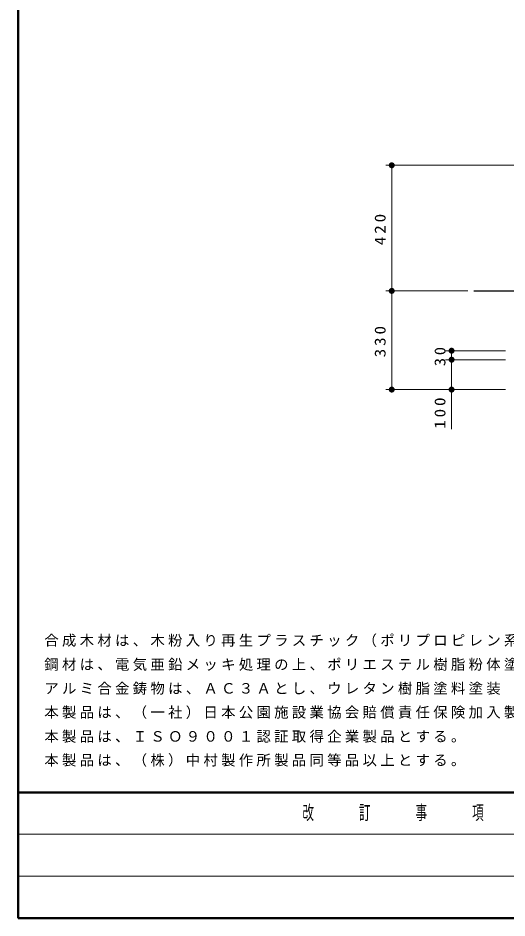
# Model space of a CAD drawing. Units: millimetres on the paper, scale 1:20. Extents: x -365 to 0, y 0 to 257.
# Drawn here: x -365 to -283.3, y 0 to 150.5 of the extents above; entities that cross this region are included whole.
import ezdxf

# ---------------------------------------------------------------- set-up
doc = ezdxf.new("R2010")
doc.units = ezdxf.units.MM
doc.layers.add('1_20', color=7, linetype='Continuous', lineweight=25)
doc.layers.add('NAKAMURA図枠', color=7, linetype='Continuous', lineweight=13)
doc.layers.add('CLASS1', color=7, linetype='Continuous')
doc.styles.add('ＭＳ ゴシック', font='')
doc.styles.get('ＭＳ ゴシック').set_extended_font_data('MS Gothic')

# ---------------------------------------------------------------- blocks, each defined once
blk = doc.blocks.new('filled_dot')
at = {"color": 0, "linetype": 'Continuous', "lineweight": -2, "const_width": 1.25}
blk.add_lwpolyline([(-0.625, 0, 1), (0.625, 0, 1)], format="xyb", close=True, dxfattribs=at)

msp = doc.modelspace()

# ---------------------------------------------------------------- linework, layer by layer
at = {"layer": '1_20', "lineweight": 13}
for p, q in [((-278.781, 125.838), (-303.582, 125.838)), ((-302.582, 104.838), (-302.582, 125.838)), ((-289.851, 104.838), (-303.582, 104.838)), ((-302.582, 88.338), (-302.582, 104.838)), ((-283.582, 94.838), (-293.582, 94.838)), ((-292.582, 93.338), (-292.582, 94.838)), ((-283.582, 93.338), (-293.582, 93.338)), ((-292.582, 81.724), (-292.582, 93.338)), ((-283.582, 88.338), (-303.582, 88.338))]:
    msp.add_line(p, q, dxfattribs=at)
at = {"layer": '1_20'}
msp.add_line((-288.851, 104.838), (-280.082, 104.838), dxfattribs=at)
at = {"layer": 'NAKAMURA図枠', "lineweight": 50}
for p, q in [((-365, 257), (-365, 0)), ((-365, 21), (0, 21)), ((-365, 0), (0, 0))]:
    msp.add_line(p, q, dxfattribs=at)
at = {"layer": 'NAKAMURA図枠'}
for p, q in [((-365, 14), (-238.5, 14)), ((-365, 7), (-238.5, 7))]:
    msp.add_line(p, q, dxfattribs=at)

# ---------------------------------------------------------------- block references
at = {"layer": '1_20', "lineweight": 13, "xscale": 0.4, "yscale": 0.4}
for p, rotation in [((-302.582, 125.838), 270), ((-302.582, 104.838), 90), ((-302.582, 104.838), 270), ((-292.582, 94.838), 270), ((-292.582, 93.338), 270), ((-302.582, 88.338), 90), ((-292.582, 88.338), 90)]:
    msp.add_blockref('filled_dot', p, dxfattribs=dict(at, rotation=rotation))

# ---------------------------------------------------------------- texts
at = {"layer": '1_20', "char_height": 1.833, "attachment_point": 8, "rotation": 90, "style": 'ＭＳ ゴシック'}
for s, insert in [('\\T1.33;\\W1.15;420', (-303.582, 115.338)), ('\\T1.33;\\W1.15;330', (-303.582, 96.588)), ('\\T1.34;\\W1.1;30', (-293.582, 94.088)), ('\\T1.33;\\W1.15;100', (-293.582, 84.641))]:
    msp.add_mtext(s, dxfattribs=dict(at, insert=insert))
at = {"layer": 'CLASS1', "char_height": 1.76, "attachment_point": 7, "style": 'ＭＳ ゴシック'}
for s, insert in [('\\T1.23;合成木材は、木粉入り再生プラスチック（ポリプロピレン系，色：サンディーブラウン）とし、「再生有機系建材認定基準」適合品とする。', (-360.606, 45.283)), ('\\T1.23;鋼材は、電気亜鉛メッキ処理の上、ポリエステル樹脂粉体塗装（ダークグレー）仕上げとする。', (-360.606, 41.283)), ('\\T1.23;アルミ合金鋳物は、ＡＣ３Ａとし、ウレタン樹脂塗料塗装（ダークグレー）仕上げの上、肘掛けのみ抗菌・抗ウイルスコーティングとする。', (-360.606, 37.283)), ('\\T1.23;本製品は、（一社）日本公園施設業協会賠償責任保険加入製品とする。', (-360.606, 33.283)), ('\\T1.23;本製品は、ＩＳＯ９００１認証取得企業製品とする。', (-360.606, 29.283)), ('\\T1.23;本製品は、（株）中村製作所製品同等品以上とする。', (-360.606, 25.283))]:
    msp.add_mtext(s, dxfattribs=dict(at, insert=insert))
at = {"layer": 'NAKAMURA図枠', "insert": (-301.75, 17.5), "char_height": 2.346, "attachment_point": 5, "style": 'ＭＳ ゴシック'}
msp.add_mtext('\\T1.64;\\W0.6;改\u3000\u3000訂\u3000\u3000事\u3000\u3000項', dxfattribs=at)

doc.saveas('drawing.dxf')
